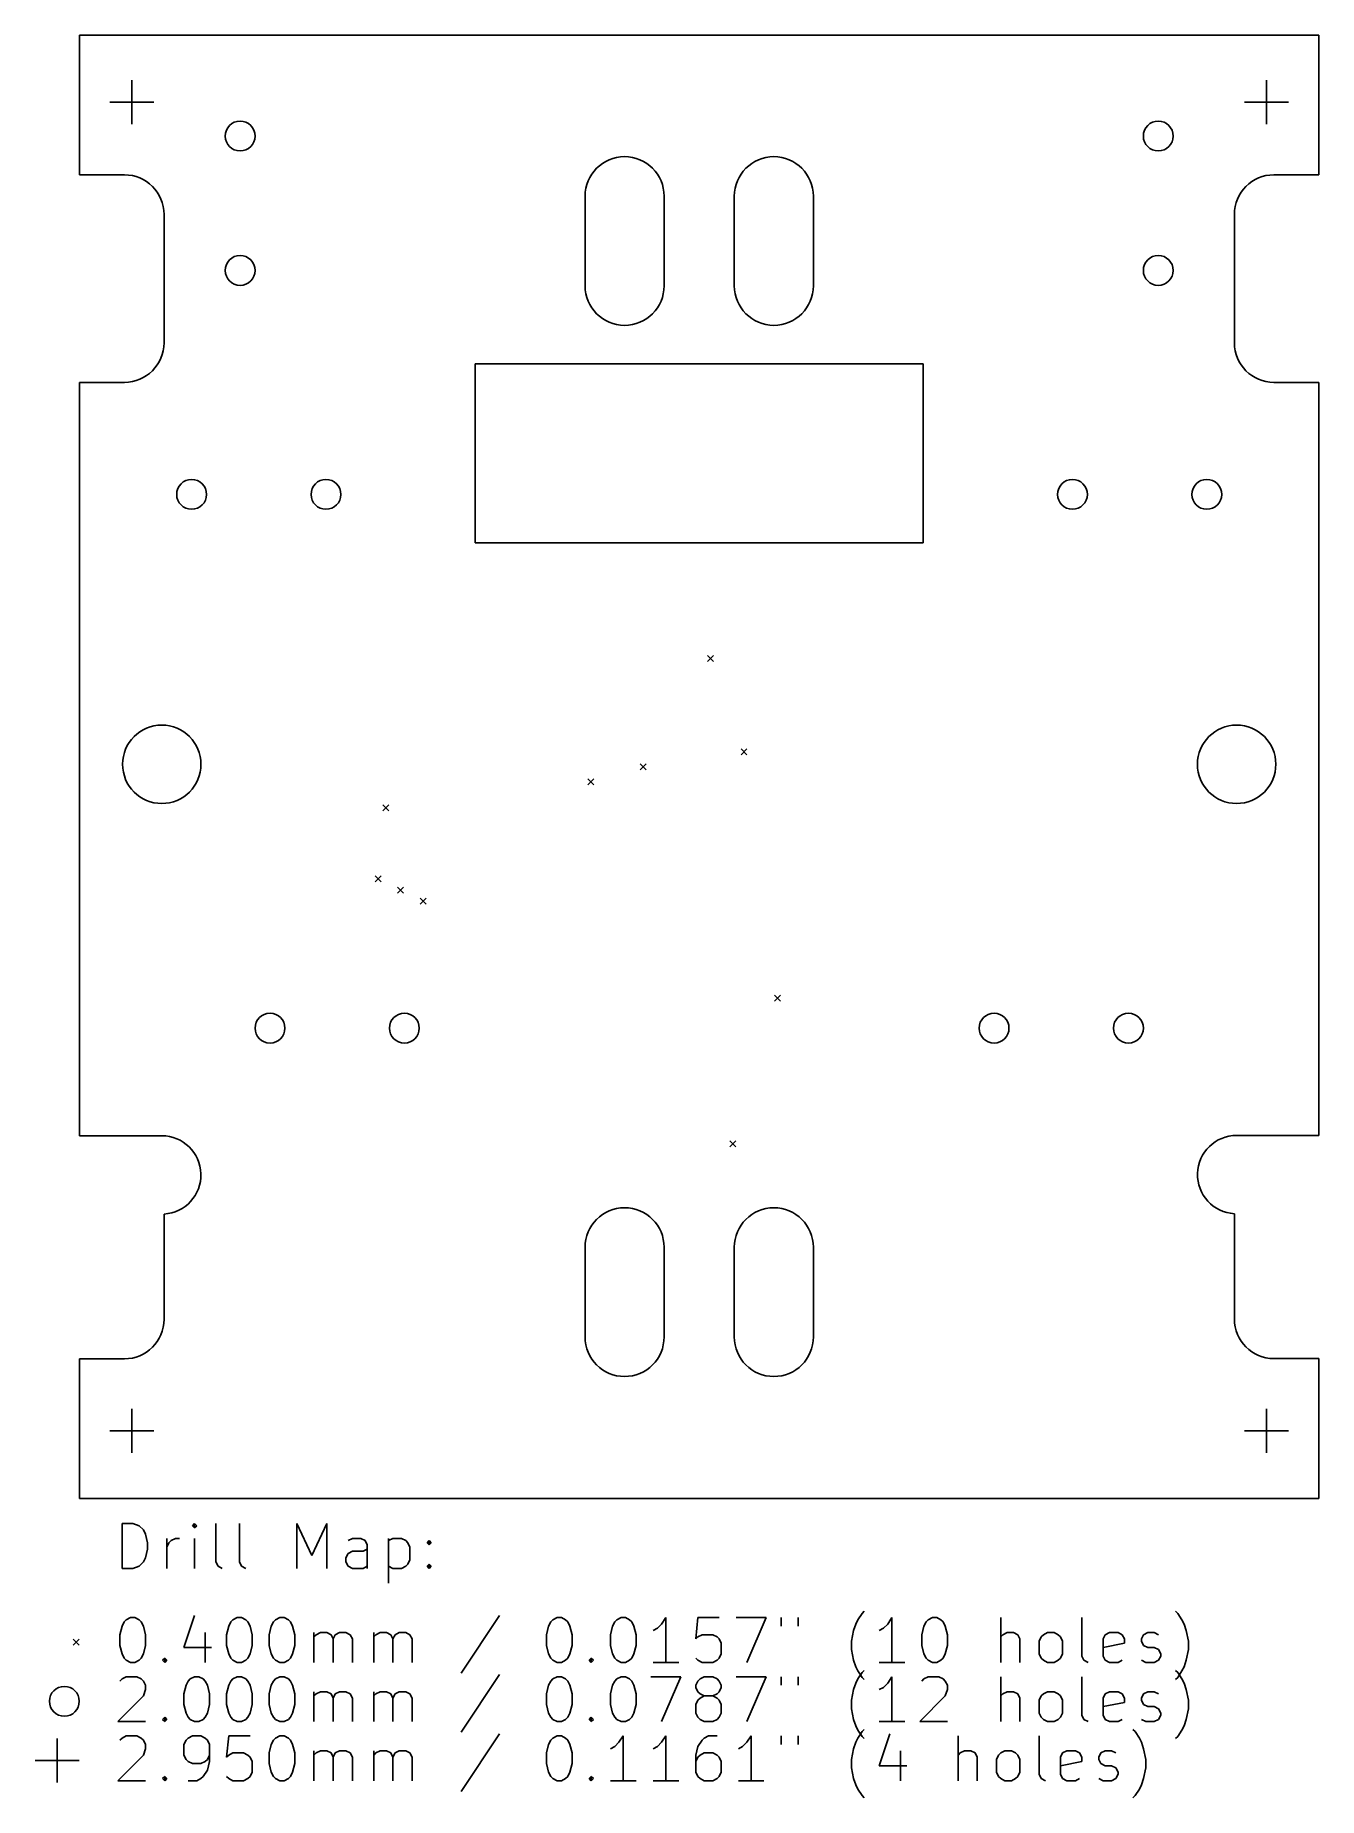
# Model space of a CAD drawing. Extents: x 97 to 183, y -168 to -50.
import ezdxf

# ---------------------------------------------------------------- set-up
doc = ezdxf.new("R2010")
doc.units = 0
doc.layers.add('BLACK', color=7, linetype='CONTINUOUS')

msp = doc.modelspace()

# ---------------------------------------------------------------- linework, layer by layer
at = {"layer": 'BLACK', "linetype": 'CONTINUOUS'}
for p, q in [((100, -49.75), (100, -59.1)), ((183, -49.75), (100, -49.75)), ((183, -59.1), (183, -49.75)), ((103.5, -52.755), (103.5, -55.705)), ((179.5, -52.755), (179.5, -55.705)), ((102.025, -54.23), (104.975, -54.23)), ((178.025, -54.23), (180.975, -54.23)), ((103, -59.1), (100, -59.1)), ((180, -59.1), (183, -59.1)), ((133.85, -66.53), (133.85, -60.53)), ((139.15, -60.53), (139.15, -66.53)), ((143.85, -60.53), (143.85, -66.53)), ((149.15, -60.53), (149.15, -66.53)), ((105.65, -70.35), (105.65, -61.75)), ((177.35, -70.35), (177.35, -61.75)), ((126.5, -83.75), (126.5, -71.75)), ((126.5, -71.75), (156.5, -71.75)), ((156.5, -71.75), (156.5, -83.75)), ((100, -73), (100, -123.455)), ((103, -73), (100, -73)), ((180, -73), (183, -73)), ((183, -123.435), (183, -73)), ((156.5, -83.75), (126.5, -83.75)), ((142.05, -91.3), (142.45, -91.7)), ((142.45, -91.3), (142.05, -91.7)), ((144.3, -97.55), (144.7, -97.95)), ((144.7, -97.55), (144.3, -97.95)), ((137.55, -98.55), (137.95, -98.95)), ((137.95, -98.55), (137.55, -98.95)), ((134.05, -99.55), (134.45, -99.95)), ((134.45, -99.55), (134.05, -99.95)), ((120.3, -101.3), (120.7, -101.7)), ((120.7, -101.3), (120.3, -101.7)), ((119.8, -106.05), (120.2, -106.45)), ((120.2, -106.05), (119.8, -106.45)), ((121.3, -106.8), (121.7, -107.2)), ((121.7, -106.8), (121.3, -107.2)), ((122.8, -107.55), (123.2, -107.95)), ((123.2, -107.55), (122.8, -107.95)), ((146.55, -114.05), (146.95, -114.45)), ((146.95, -114.05), (146.55, -114.45)), ((105.5, -123.455), (100, -123.455)), ((143.55, -123.8), (143.95, -124.2)), ((143.95, -123.8), (143.55, -124.2)), ((177.5, -123.435), (183, -123.435)), ((105.65, -128.7), (105.65, -135.75)), ((177.35, -128.68), (177.35, -135.73)), ((133.85, -130.93), (133.85, -136.93)), ((139.15, -136.93), (139.15, -130.93)), ((143.85, -130.93), (143.85, -136.93)), ((149.15, -136.93), (149.15, -130.93)), ((100, -138.4), (100, -147.75)), ((103, -138.4), (100, -138.4)), ((180, -138.38), (183, -138.38)), ((183, -147.75), (183, -138.38)), ((103.5, -141.755), (103.5, -144.705)), ((179.5, -141.755), (179.5, -144.705)), ((102.025, -143.23), (104.975, -143.23)), ((178.025, -143.23), (180.975, -143.23)), ((100, -147.75), (183, -147.75)), ((102.839, -152.432), (102.839, -149.432)), ((102.839, -149.432), (103.554, -149.432)), ((103.554, -149.432), (103.982, -149.575)), ((103.982, -149.575), (104.268, -149.861)), ((104.268, -149.861), (104.411, -150.146)), ((107.696, -149.432), (107.554, -149.575)), ((107.554, -149.575), (107.696, -149.718)), ((107.839, -149.575), (107.696, -149.432)), ((107.696, -149.432), (107.696, -149.718)), ((107.696, -149.718), (107.839, -149.575)), ((109.125, -152.004), (109.125, -149.432)), ((110.696, -152.004), (110.696, -149.432)), ((114.554, -152.432), (114.554, -149.432)), ((114.554, -149.432), (115.554, -151.575)), ((115.554, -151.575), (116.554, -149.432)), ((116.554, -149.432), (116.554, -152.432)), ((104.411, -150.146), (104.554, -150.718)), ((104.554, -150.718), (104.554, -151.146)), ((105.839, -152.432), (105.839, -150.432)), ((105.839, -151.004), (105.982, -150.718)), ((105.982, -150.718), (106.125, -150.575)), ((106.125, -150.575), (106.411, -150.432)), ((106.411, -150.432), (106.696, -150.432)), ((107.696, -152.432), (107.696, -150.432)), ((118.268, -150.432), (117.982, -150.575)), ((118.839, -150.432), (118.268, -150.432)), ((119.125, -150.575), (118.839, -150.432)), ((119.268, -150.861), (119.125, -150.575)), ((119.268, -152.432), (119.268, -150.861)), ((120.696, -150.432), (120.696, -153.432)), ((120.696, -150.575), (120.982, -150.432)), ((120.982, -150.432), (121.554, -150.432)), ((121.554, -150.432), (121.839, -150.575)), ((121.839, -150.575), (121.982, -150.718)), ((121.982, -150.718), (122.125, -151.004)), ((122.125, -151.004), (122.125, -151.861)), ((123.268, -150.718), (123.411, -150.575)), ((123.411, -150.861), (123.268, -150.718)), ((123.411, -150.575), (123.554, -150.718)), ((123.411, -150.575), (123.411, -150.861)), ((123.554, -150.718), (123.411, -150.861)), ((104.268, -152.004), (103.982, -152.289)), ((104.411, -151.718), (104.268, -152.004)), ((104.554, -151.146), (104.411, -151.718)), ((109.268, -152.289), (109.125, -152.004)), ((110.839, -152.289), (110.696, -152.004)), ((117.839, -151.718), (117.982, -151.432)), ((117.839, -152.004), (117.839, -151.718)), ((117.982, -152.289), (117.839, -152.004)), ((117.982, -151.432), (118.268, -151.289)), ((118.268, -151.289), (118.982, -151.289)), ((118.982, -151.289), (119.268, -151.146)), ((121.982, -152.146), (121.839, -152.289)), ((122.125, -151.861), (121.982, -152.146)), ((123.268, -152.289), (123.411, -152.146)), ((123.411, -152.146), (123.554, -152.289)), ((123.411, -152.146), (123.411, -152.432)), ((103.554, -152.432), (102.839, -152.432)), ((103.982, -152.289), (103.554, -152.432)), ((109.554, -152.432), (109.268, -152.289)), ((111.125, -152.432), (110.839, -152.289)), ((118.268, -152.432), (117.982, -152.289)), ((118.982, -152.432), (118.268, -152.432)), ((119.268, -152.289), (118.982, -152.432)), ((120.982, -152.432), (120.696, -152.289)), ((121.554, -152.432), (120.982, -152.432)), ((121.839, -152.289), (121.554, -152.432)), ((123.411, -152.432), (123.268, -152.289)), ((123.554, -152.289), (123.411, -152.432)), ((103.125, -155.875), (103.411, -155.732)), ((103.411, -155.732), (103.696, -155.732)), ((103.696, -155.732), (103.982, -155.875)), ((107.696, -155.589), (106.982, -157.732)), ((110.268, -155.875), (110.554, -155.732)), ((110.554, -155.732), (110.839, -155.732)), ((110.839, -155.732), (111.125, -155.875)), ((113.125, -155.875), (113.411, -155.732)), ((113.411, -155.732), (113.696, -155.732)), ((113.696, -155.732), (113.982, -155.875)), ((128.125, -155.589), (125.554, -159.446)), ((131.696, -155.875), (131.982, -155.732)), ((131.982, -155.732), (132.268, -155.732)), ((132.268, -155.732), (132.554, -155.875)), ((135.982, -155.875), (136.268, -155.732)), ((136.268, -155.732), (136.554, -155.732)), ((136.554, -155.732), (136.839, -155.875)), ((139.268, -155.732), (138.982, -156.161)), ((139.268, -158.732), (139.268, -155.732)), ((141.411, -155.732), (141.268, -157.161)), ((142.839, -155.732), (141.411, -155.732)), ((143.982, -155.732), (145.982, -155.732)), ((145.982, -155.732), (144.696, -158.732)), ((146.982, -155.732), (146.982, -156.304)), ((148.125, -155.732), (148.125, -156.304)), ((152.125, -155.875), (152.411, -155.446)), ((152.411, -155.446), (152.554, -155.304)), ((154.411, -155.732), (154.125, -156.161)), ((154.411, -158.732), (154.411, -155.732)), ((156.839, -155.875), (157.125, -155.732)), ((157.125, -155.732), (157.411, -155.732)), ((157.411, -155.732), (157.696, -155.875)), ((161.696, -158.732), (161.696, -155.732)), ((167.125, -158.304), (167.125, -155.732)), ((173.554, -155.446), (173.411, -155.304)), ((173.839, -155.875), (173.554, -155.446)), ((102.696, -156.875), (102.839, -156.304)), ((102.696, -157.589), (102.696, -156.875)), ((102.839, -156.304), (102.982, -156.018)), ((102.982, -156.018), (103.125, -155.875)), ((103.982, -155.875), (104.125, -156.018)), ((104.125, -156.018), (104.268, -156.304)), ((104.268, -156.304), (104.411, -156.875)), ((104.411, -156.875), (104.411, -157.589)), ((108.411, -156.732), (108.411, -158.732)), ((109.839, -156.875), (109.982, -156.304)), ((109.839, -157.589), (109.839, -156.875)), ((109.982, -156.304), (110.125, -156.018)), ((110.125, -156.018), (110.268, -155.875)), ((111.125, -155.875), (111.268, -156.018)), ((111.268, -156.018), (111.411, -156.304)), ((111.411, -156.304), (111.554, -156.875)), ((111.554, -156.875), (111.554, -157.589)), ((112.696, -156.875), (112.839, -156.304)), ((112.696, -157.589), (112.696, -156.875)), ((112.839, -156.304), (112.982, -156.018)), ((112.982, -156.018), (113.125, -155.875)), ((113.982, -155.875), (114.125, -156.018)), ((114.125, -156.018), (114.268, -156.304)), ((114.268, -156.304), (114.411, -156.875)), ((114.411, -156.875), (114.411, -157.589)), ((115.696, -158.732), (115.696, -156.732)), ((115.696, -157.018), (115.839, -156.875)), ((115.839, -156.875), (116.125, -156.732)), ((116.125, -156.732), (116.554, -156.732)), ((116.554, -156.732), (116.839, -156.875)), ((116.839, -156.875), (116.982, -157.161)), ((116.982, -157.161), (117.125, -156.875)), ((117.125, -156.875), (117.411, -156.732)), ((117.411, -156.732), (117.839, -156.732)), ((117.839, -156.732), (118.125, -156.875)), ((118.125, -156.875), (118.268, -157.161)), ((119.696, -158.732), (119.696, -156.732)), ((119.696, -157.018), (119.839, -156.875)), ((119.839, -156.875), (120.125, -156.732)), ((120.125, -156.732), (120.554, -156.732)), ((120.554, -156.732), (120.839, -156.875)), ((120.839, -156.875), (120.982, -157.161)), ((120.982, -157.161), (121.125, -156.875)), ((121.125, -156.875), (121.411, -156.732)), ((121.411, -156.732), (121.839, -156.732)), ((121.839, -156.732), (122.125, -156.875)), ((122.125, -156.875), (122.268, -157.161)), ((131.268, -156.875), (131.411, -156.304)), ((131.268, -157.589), (131.268, -156.875)), ((131.411, -156.304), (131.554, -156.018)), ((131.554, -156.018), (131.696, -155.875)), ((132.554, -155.875), (132.696, -156.018)), ((132.696, -156.018), (132.839, -156.304)), ((132.839, -156.304), (132.982, -156.875)), ((132.982, -156.875), (132.982, -157.589)), ((135.554, -156.875), (135.696, -156.304)), ((135.554, -157.589), (135.554, -156.875)), ((135.696, -156.304), (135.839, -156.018)), ((135.839, -156.018), (135.982, -155.875)), ((136.839, -155.875), (136.982, -156.018)), ((136.982, -156.018), (137.125, -156.304)), ((137.125, -156.304), (137.268, -156.875)), ((137.268, -156.875), (137.268, -157.589)), ((138.696, -156.446), (138.411, -156.589)), ((138.982, -156.161), (138.696, -156.446)), ((141.411, -157.018), (141.696, -156.875)), ((141.696, -156.875), (142.411, -156.875)), ((142.411, -156.875), (142.696, -157.018)), ((151.696, -157.304), (151.839, -156.589)), ((151.839, -156.589), (151.982, -156.161)), ((151.982, -156.161), (152.125, -155.875)), ((153.839, -156.446), (153.554, -156.589)), ((154.125, -156.161), (153.839, -156.446)), ((156.411, -156.875), (156.554, -156.304)), ((156.411, -157.589), (156.411, -156.875)), ((156.554, -156.304), (156.696, -156.018)), ((156.696, -156.018), (156.839, -155.875)), ((157.696, -155.875), (157.839, -156.018)), ((157.839, -156.018), (157.982, -156.304)), ((157.982, -156.304), (158.125, -156.875)), ((158.125, -156.875), (158.125, -157.589)), ((161.839, -156.875), (161.696, -157.018)), ((162.125, -156.732), (161.839, -156.875)), ((162.554, -156.732), (162.125, -156.732)), ((162.839, -156.875), (162.554, -156.732)), ((162.982, -157.161), (162.839, -156.875)), ((164.411, -157.018), (164.554, -156.875)), ((164.554, -156.875), (164.839, -156.732)), ((164.839, -156.732), (165.268, -156.732)), ((165.268, -156.732), (165.554, -156.875)), ((165.554, -156.875), (165.696, -157.018)), ((168.554, -157.161), (168.696, -156.875)), ((168.696, -156.875), (168.982, -156.732)), ((168.982, -156.732), (169.554, -156.732)), ((169.554, -156.732), (169.839, -156.875)), ((169.839, -156.875), (169.982, -157.161)), ((171.125, -157.161), (171.268, -156.875)), ((171.268, -156.875), (171.554, -156.732)), ((171.554, -156.732), (171.982, -156.732)), ((171.982, -156.732), (172.268, -156.875)), ((173.982, -156.161), (173.839, -155.875)), ((174.125, -156.589), (173.982, -156.161)), ((174.268, -157.304), (174.125, -156.589)), ((99.575, -157.175), (99.975, -157.575)), ((99.975, -157.175), (99.575, -157.575)), ((102.839, -158.161), (102.696, -157.589)), ((102.982, -158.446), (102.839, -158.161)), ((104.268, -158.161), (104.125, -158.446)), ((104.411, -157.589), (104.268, -158.161)), ((106.982, -157.732), (108.839, -157.732)), ((109.982, -158.161), (109.839, -157.589)), ((110.125, -158.446), (109.982, -158.161)), ((111.411, -158.161), (111.268, -158.446)), ((111.554, -157.589), (111.411, -158.161)), ((112.839, -158.161), (112.696, -157.589)), ((112.982, -158.446), (112.839, -158.161)), ((114.268, -158.161), (114.125, -158.446)), ((114.411, -157.589), (114.268, -158.161)), ((116.982, -157.161), (116.982, -158.732)), ((118.268, -157.161), (118.268, -158.732)), ((120.982, -157.161), (120.982, -158.732)), ((122.268, -157.161), (122.268, -158.732)), ((131.411, -158.161), (131.268, -157.589)), ((131.554, -158.446), (131.411, -158.161)), ((132.839, -158.161), (132.696, -158.446)), ((132.982, -157.589), (132.839, -158.161)), ((135.696, -158.161), (135.554, -157.589)), ((135.839, -158.446), (135.696, -158.161)), ((137.125, -158.161), (136.982, -158.446)), ((137.268, -157.589), (137.125, -158.161)), ((141.268, -157.161), (141.411, -157.018)), ((142.696, -157.018), (142.839, -157.161)), ((142.839, -157.161), (142.982, -157.446)), ((142.982, -158.161), (142.839, -158.446)), ((142.982, -157.446), (142.982, -158.161)), ((151.696, -157.875), (151.696, -157.304)), ((151.839, -158.589), (151.696, -157.875)), ((156.554, -158.161), (156.411, -157.589)), ((156.696, -158.446), (156.554, -158.161)), ((157.982, -158.161), (157.839, -158.446)), ((158.125, -157.589), (157.982, -158.161)), ((162.982, -158.732), (162.982, -157.161)), ((164.268, -157.304), (164.411, -157.018)), ((164.268, -158.161), (164.268, -157.304)), ((164.411, -158.446), (164.268, -158.161)), ((165.696, -157.018), (165.839, -157.304)), ((165.839, -158.161), (165.696, -158.446)), ((165.839, -157.304), (165.839, -158.161)), ((168.554, -158.304), (168.554, -157.161)), ((169.982, -157.446), (168.554, -157.732)), ((169.982, -157.161), (169.982, -157.446)), ((171.125, -157.304), (171.125, -157.161)), ((171.268, -157.589), (171.125, -157.304)), ((171.554, -157.732), (171.268, -157.589)), ((171.982, -157.732), (171.554, -157.732)), ((172.268, -157.875), (171.982, -157.732)), ((172.411, -158.161), (172.268, -157.875)), ((172.411, -158.304), (172.411, -158.161)), ((174.125, -158.589), (174.268, -157.875)), ((174.268, -157.875), (174.268, -157.304)), ((103.125, -158.589), (102.982, -158.446)), ((103.411, -158.732), (103.125, -158.589)), ((103.696, -158.732), (103.411, -158.732)), ((103.982, -158.589), (103.696, -158.732)), ((104.125, -158.446), (103.982, -158.589)), ((105.554, -158.589), (105.696, -158.446)), ((105.696, -158.732), (105.554, -158.589)), ((105.696, -158.446), (105.839, -158.589)), ((105.696, -158.446), (105.696, -158.732)), ((105.839, -158.589), (105.696, -158.732)), ((110.268, -158.589), (110.125, -158.446)), ((110.554, -158.732), (110.268, -158.589)), ((110.839, -158.732), (110.554, -158.732)), ((111.125, -158.589), (110.839, -158.732)), ((111.268, -158.446), (111.125, -158.589)), ((113.125, -158.589), (112.982, -158.446)), ((113.411, -158.732), (113.125, -158.589)), ((113.696, -158.732), (113.411, -158.732)), ((113.982, -158.589), (113.696, -158.732)), ((114.125, -158.446), (113.982, -158.589)), ((131.696, -158.589), (131.554, -158.446)), ((131.982, -158.732), (131.696, -158.589)), ((132.268, -158.732), (131.982, -158.732)), ((132.554, -158.589), (132.268, -158.732)), ((132.696, -158.446), (132.554, -158.589)), ((134.125, -158.589), (134.268, -158.446)), ((134.268, -158.732), (134.125, -158.589)), ((134.268, -158.446), (134.411, -158.589)), ((134.268, -158.446), (134.268, -158.732)), ((134.411, -158.589), (134.268, -158.732)), ((135.982, -158.589), (135.839, -158.446)), ((136.268, -158.732), (135.982, -158.589)), ((136.554, -158.732), (136.268, -158.732)), ((136.839, -158.589), (136.554, -158.732)), ((136.982, -158.446), (136.839, -158.589)), ((140.125, -158.732), (138.411, -158.732)), ((141.411, -158.589), (141.268, -158.446)), ((141.696, -158.732), (141.411, -158.589)), ((142.411, -158.732), (141.696, -158.732)), ((142.696, -158.589), (142.411, -158.732)), ((142.839, -158.446), (142.696, -158.589)), ((151.982, -159.018), (151.839, -158.589)), ((152.125, -159.304), (151.982, -159.018)), ((152.411, -159.732), (152.125, -159.304)), ((152.411, -159.406), (152.554, -159.264)), ((155.268, -158.732), (153.554, -158.732)), ((156.839, -158.589), (156.696, -158.446)), ((157.125, -158.732), (156.839, -158.589)), ((157.411, -158.732), (157.125, -158.732)), ((157.696, -158.589), (157.411, -158.732)), ((157.839, -158.446), (157.696, -158.589)), ((164.554, -158.589), (164.411, -158.446)), ((164.839, -158.732), (164.554, -158.589)), ((165.268, -158.732), (164.839, -158.732)), ((165.554, -158.589), (165.268, -158.732)), ((165.696, -158.446), (165.554, -158.589)), ((167.268, -158.589), (167.125, -158.304)), ((167.554, -158.732), (167.268, -158.589)), ((168.696, -158.589), (168.554, -158.304)), ((168.982, -158.732), (168.696, -158.589)), ((169.554, -158.732), (168.982, -158.732)), ((169.839, -158.589), (169.554, -158.732)), ((171.125, -158.589), (171.411, -158.732)), ((171.411, -158.732), (171.982, -158.732)), ((171.982, -158.732), (172.268, -158.589)), ((172.268, -158.589), (172.411, -158.304)), ((173.554, -159.406), (173.411, -159.264)), ((173.554, -159.732), (173.839, -159.304)), ((173.839, -159.304), (173.982, -159.018)), ((173.982, -159.018), (174.125, -158.589)), ((102.696, -159.978), (102.839, -159.835)), ((102.839, -159.835), (103.125, -159.692)), ((103.125, -159.692), (103.839, -159.692)), ((103.839, -159.692), (104.125, -159.835)), ((104.125, -159.835), (104.268, -159.978)), ((104.268, -159.978), (104.411, -160.264)), ((104.411, -160.264), (104.411, -160.549)), ((106.982, -160.835), (107.125, -160.264)), ((107.125, -160.264), (107.268, -159.978)), ((107.268, -159.978), (107.411, -159.835)), ((107.411, -159.835), (107.696, -159.692)), ((107.696, -159.692), (107.982, -159.692)), ((107.982, -159.692), (108.268, -159.835)), ((108.268, -159.835), (108.411, -159.978)), ((108.411, -159.978), (108.554, -160.264)), ((108.554, -160.264), (108.696, -160.835)), ((109.839, -160.835), (109.982, -160.264)), ((109.982, -160.264), (110.125, -159.978)), ((110.125, -159.978), (110.268, -159.835)), ((110.268, -159.835), (110.554, -159.692)), ((110.554, -159.692), (110.839, -159.692)), ((110.839, -159.692), (111.125, -159.835)), ((111.125, -159.835), (111.268, -159.978)), ((111.268, -159.978), (111.411, -160.264)), ((111.411, -160.264), (111.554, -160.835)), ((112.696, -160.835), (112.839, -160.264)), ((112.839, -160.264), (112.982, -159.978)), ((112.982, -159.978), (113.125, -159.835)), ((113.125, -159.835), (113.411, -159.692)), ((113.411, -159.692), (113.696, -159.692)), ((113.696, -159.692), (113.982, -159.835)), ((113.982, -159.835), (114.125, -159.978)), ((114.125, -159.978), (114.268, -160.264)), ((114.268, -160.264), (114.411, -160.835)), ((128.125, -159.549), (125.554, -163.406)), ((131.268, -160.835), (131.411, -160.264)), ((131.411, -160.264), (131.554, -159.978)), ((131.554, -159.978), (131.696, -159.835)), ((131.696, -159.835), (131.982, -159.692)), ((131.982, -159.692), (132.268, -159.692)), ((132.268, -159.692), (132.554, -159.835)), ((132.554, -159.835), (132.696, -159.978)), ((132.696, -159.978), (132.839, -160.264)), ((132.839, -160.264), (132.982, -160.835)), ((135.554, -160.835), (135.696, -160.264)), ((135.696, -160.264), (135.839, -159.978)), ((135.839, -159.978), (135.982, -159.835)), ((135.982, -159.835), (136.268, -159.692)), ((136.268, -159.692), (136.554, -159.692)), ((136.554, -159.692), (136.839, -159.835)), ((136.839, -159.835), (136.982, -159.978)), ((136.982, -159.978), (137.125, -160.264)), ((137.125, -160.264), (137.268, -160.835)), ((138.268, -159.692), (140.268, -159.692)), ((140.268, -159.692), (138.982, -162.692)), ((141.268, -160.264), (141.411, -159.978)), ((141.268, -160.406), (141.268, -160.264)), ((141.411, -160.692), (141.268, -160.406)), ((141.411, -159.978), (141.554, -159.835)), ((141.554, -159.835), (141.839, -159.692)), ((141.839, -159.692), (142.411, -159.692)), ((142.411, -159.692), (142.696, -159.835)), ((142.696, -159.835), (142.839, -159.978)), ((142.839, -159.978), (142.982, -160.264)), ((142.982, -160.406), (142.839, -160.692)), ((142.982, -160.264), (142.982, -160.406)), ((143.982, -159.692), (145.982, -159.692)), ((145.982, -159.692), (144.696, -162.692)), ((146.982, -159.692), (146.982, -160.264)), ((148.125, -159.692), (148.125, -160.264)), ((151.839, -160.549), (151.982, -160.121)), ((151.982, -160.121), (152.125, -159.835)), ((152.125, -159.835), (152.411, -159.406)), ((152.554, -159.875), (152.411, -159.732)), ((153.839, -160.406), (153.554, -160.549)), ((154.125, -160.121), (153.839, -160.406)), ((154.411, -159.692), (154.125, -160.121)), ((154.411, -162.692), (154.411, -159.692)), ((156.411, -159.978), (156.554, -159.835)), ((156.554, -159.835), (156.839, -159.692)), ((156.839, -159.692), (157.554, -159.692)), ((157.554, -159.692), (157.839, -159.835)), ((157.839, -159.835), (157.982, -159.978)), ((157.982, -159.978), (158.125, -160.264)), ((158.125, -160.264), (158.125, -160.549)), ((161.696, -162.692), (161.696, -159.692)), ((167.125, -162.264), (167.125, -159.692)), ((173.411, -159.875), (173.554, -159.732)), ((173.839, -159.835), (173.554, -159.406)), ((173.982, -160.121), (173.839, -159.835)), ((174.125, -160.549), (173.982, -160.121)), ((104.268, -160.978), (102.554, -162.692)), ((104.411, -160.549), (104.268, -160.978)), ((106.982, -161.549), (106.982, -160.835)), ((107.125, -162.121), (106.982, -161.549)), ((108.696, -161.549), (108.554, -162.121)), ((108.696, -160.835), (108.696, -161.549)), ((109.839, -161.549), (109.839, -160.835)), ((109.982, -162.121), (109.839, -161.549)), ((111.554, -161.549), (111.411, -162.121)), ((111.554, -160.835), (111.554, -161.549)), ((112.696, -161.549), (112.696, -160.835)), ((112.839, -162.121), (112.696, -161.549)), ((114.411, -161.549), (114.268, -162.121)), ((114.411, -160.835), (114.411, -161.549)), ((115.696, -162.692), (115.696, -160.692)), ((115.696, -160.978), (115.839, -160.835)), ((115.839, -160.835), (116.125, -160.692)), ((116.125, -160.692), (116.554, -160.692)), ((116.554, -160.692), (116.839, -160.835)), ((116.839, -160.835), (116.982, -161.121)), ((116.982, -161.121), (117.125, -160.835)), ((116.982, -161.121), (116.982, -162.692)), ((117.125, -160.835), (117.411, -160.692)), ((117.411, -160.692), (117.839, -160.692)), ((117.839, -160.692), (118.125, -160.835)), ((118.125, -160.835), (118.268, -161.121)), ((118.268, -161.121), (118.268, -162.692)), ((119.696, -162.692), (119.696, -160.692)), ((119.696, -160.978), (119.839, -160.835)), ((119.839, -160.835), (120.125, -160.692)), ((120.125, -160.692), (120.554, -160.692)), ((120.554, -160.692), (120.839, -160.835)), ((120.839, -160.835), (120.982, -161.121)), ((120.982, -161.121), (121.125, -160.835)), ((120.982, -161.121), (120.982, -162.692)), ((121.125, -160.835), (121.411, -160.692)), ((121.411, -160.692), (121.839, -160.692)), ((121.839, -160.692), (122.125, -160.835)), ((122.125, -160.835), (122.268, -161.121)), ((122.268, -161.121), (122.268, -162.692)), ((131.268, -161.549), (131.268, -160.835)), ((131.411, -162.121), (131.268, -161.549)), ((132.982, -161.549), (132.839, -162.121)), ((132.982, -160.835), (132.982, -161.549)), ((135.554, -161.549), (135.554, -160.835)), ((135.696, -162.121), (135.554, -161.549)), ((137.268, -161.549), (137.125, -162.121)), ((137.268, -160.835), (137.268, -161.549)), ((141.411, -161.264), (141.268, -161.549)), ((141.268, -161.549), (141.268, -162.121)), ((141.554, -160.835), (141.411, -160.692)), ((141.554, -161.121), (141.411, -161.264)), ((141.839, -160.978), (141.554, -160.835)), ((141.839, -160.978), (141.554, -161.121)), ((142.411, -160.978), (141.839, -160.978)), ((142.696, -160.835), (142.411, -160.978)), ((142.696, -161.121), (142.411, -160.978)), ((142.839, -160.692), (142.696, -160.835)), ((142.839, -161.264), (142.696, -161.121)), ((142.982, -161.549), (142.839, -161.264)), ((142.982, -162.121), (142.982, -161.549)), ((151.696, -161.264), (151.839, -160.549)), ((151.696, -161.835), (151.696, -161.264)), ((157.982, -160.978), (156.268, -162.692)), ((158.125, -160.549), (157.982, -160.978)), ((161.839, -160.835), (161.696, -160.978)), ((162.125, -160.692), (161.839, -160.835)), ((162.554, -160.692), (162.125, -160.692)), ((162.839, -160.835), (162.554, -160.692)), ((162.982, -161.121), (162.839, -160.835)), ((162.982, -162.692), (162.982, -161.121)), ((164.268, -161.264), (164.411, -160.978)), ((164.268, -162.121), (164.268, -161.264)), ((164.411, -160.978), (164.554, -160.835)), ((164.554, -160.835), (164.839, -160.692)), ((164.839, -160.692), (165.268, -160.692)), ((165.268, -160.692), (165.554, -160.835)), ((165.554, -160.835), (165.696, -160.978)), ((165.696, -160.978), (165.839, -161.264)), ((165.839, -161.264), (165.839, -162.121)), ((168.554, -161.121), (168.696, -160.835)), ((168.554, -162.264), (168.554, -161.121)), ((169.982, -161.406), (168.554, -161.692)), ((168.696, -160.835), (168.982, -160.692)), ((168.982, -160.692), (169.554, -160.692)), ((169.554, -160.692), (169.839, -160.835)), ((169.839, -160.835), (169.982, -161.121)), ((169.982, -161.121), (169.982, -161.406)), ((171.125, -161.121), (171.268, -160.835)), ((171.125, -161.264), (171.125, -161.121)), ((171.268, -161.549), (171.125, -161.264)), ((171.268, -160.835), (171.554, -160.692)), ((171.554, -161.692), (171.268, -161.549)), ((171.554, -160.692), (171.982, -160.692)), ((171.982, -161.692), (171.554, -161.692)), ((171.982, -160.692), (172.268, -160.835)), ((172.268, -161.835), (171.982, -161.692)), ((174.268, -161.264), (174.125, -160.549)), ((174.268, -161.835), (174.268, -161.264)), ((102.554, -162.692), (104.411, -162.692)), ((105.554, -162.549), (105.696, -162.406)), ((105.696, -162.692), (105.554, -162.549)), ((105.696, -162.406), (105.839, -162.549)), ((105.696, -162.406), (105.696, -162.692)), ((105.839, -162.549), (105.696, -162.692)), ((107.268, -162.406), (107.125, -162.121)), ((107.411, -162.549), (107.268, -162.406)), ((107.696, -162.692), (107.411, -162.549)), ((107.982, -162.692), (107.696, -162.692)), ((108.268, -162.549), (107.982, -162.692)), ((108.411, -162.406), (108.268, -162.549)), ((108.554, -162.121), (108.411, -162.406)), ((110.125, -162.406), (109.982, -162.121)), ((110.268, -162.549), (110.125, -162.406)), ((110.554, -162.692), (110.268, -162.549)), ((110.839, -162.692), (110.554, -162.692)), ((111.125, -162.549), (110.839, -162.692)), ((111.268, -162.406), (111.125, -162.549)), ((111.411, -162.121), (111.268, -162.406)), ((112.982, -162.406), (112.839, -162.121)), ((113.125, -162.549), (112.982, -162.406)), ((113.411, -162.692), (113.125, -162.549)), ((113.696, -162.692), (113.411, -162.692)), ((113.982, -162.549), (113.696, -162.692)), ((114.125, -162.406), (113.982, -162.549)), ((114.268, -162.121), (114.125, -162.406)), ((131.554, -162.406), (131.411, -162.121)), ((131.696, -162.549), (131.554, -162.406)), ((131.982, -162.692), (131.696, -162.549)), ((132.268, -162.692), (131.982, -162.692)), ((132.554, -162.549), (132.268, -162.692)), ((132.696, -162.406), (132.554, -162.549)), ((132.839, -162.121), (132.696, -162.406)), ((134.125, -162.549), (134.268, -162.406)), ((134.268, -162.692), (134.125, -162.549)), ((134.268, -162.406), (134.411, -162.549)), ((134.268, -162.406), (134.268, -162.692)), ((134.411, -162.549), (134.268, -162.692)), ((135.839, -162.406), (135.696, -162.121)), ((135.982, -162.549), (135.839, -162.406)), ((136.268, -162.692), (135.982, -162.549)), ((136.554, -162.692), (136.268, -162.692)), ((136.839, -162.549), (136.554, -162.692)), ((136.982, -162.406), (136.839, -162.549)), ((137.125, -162.121), (136.982, -162.406)), ((141.268, -162.121), (141.411, -162.406)), ((141.411, -162.406), (141.554, -162.549)), ((141.554, -162.549), (141.839, -162.692)), ((141.839, -162.692), (142.411, -162.692)), ((142.411, -162.692), (142.696, -162.549)), ((142.696, -162.549), (142.839, -162.406)), ((142.839, -162.406), (142.982, -162.121)), ((151.839, -162.549), (151.696, -161.835)), ((151.982, -162.978), (151.839, -162.549)), ((155.268, -162.692), (153.554, -162.692)), ((156.268, -162.692), (158.125, -162.692)), ((164.411, -162.406), (164.268, -162.121)), ((164.554, -162.549), (164.411, -162.406)), ((164.839, -162.692), (164.554, -162.549)), ((165.268, -162.692), (164.839, -162.692)), ((165.554, -162.549), (165.268, -162.692)), ((165.696, -162.406), (165.554, -162.549)), ((165.839, -162.121), (165.696, -162.406)), ((167.268, -162.549), (167.125, -162.264)), ((167.554, -162.692), (167.268, -162.549)), ((168.696, -162.549), (168.554, -162.264)), ((168.982, -162.692), (168.696, -162.549)), ((169.554, -162.692), (168.982, -162.692)), ((169.839, -162.549), (169.554, -162.692)), ((171.125, -162.549), (171.411, -162.692)), ((171.411, -162.692), (171.982, -162.692)), ((171.982, -162.692), (172.268, -162.549)), ((172.411, -162.121), (172.268, -161.835)), ((172.268, -162.549), (172.411, -162.264)), ((172.411, -162.264), (172.411, -162.121)), ((173.982, -162.978), (174.125, -162.549)), ((174.125, -162.549), (174.268, -161.835)), ((98.5, -163.82), (98.5, -166.77)), ((102.696, -163.938), (102.839, -163.795)), ((102.839, -163.795), (103.125, -163.652)), ((103.125, -163.652), (103.839, -163.652)), ((103.839, -163.652), (104.125, -163.795)), ((104.125, -163.795), (104.268, -163.938)), ((104.268, -163.938), (104.411, -164.224)), ((107.125, -163.938), (106.982, -164.224)), ((107.268, -163.795), (107.125, -163.938)), ((107.554, -163.652), (107.268, -163.795)), ((108.125, -163.652), (107.554, -163.652)), ((108.411, -163.795), (108.125, -163.652)), ((108.554, -163.938), (108.411, -163.795)), ((108.696, -164.224), (108.554, -163.938)), ((109.982, -163.652), (109.839, -165.081)), ((111.411, -163.652), (109.982, -163.652)), ((112.839, -164.224), (112.982, -163.938)), ((112.982, -163.938), (113.125, -163.795)), ((113.125, -163.795), (113.411, -163.652)), ((113.411, -163.652), (113.696, -163.652)), ((113.696, -163.652), (113.982, -163.795)), ((113.982, -163.795), (114.125, -163.938)), ((114.125, -163.938), (114.268, -164.224)), ((128.125, -163.509), (125.554, -167.366)), ((131.411, -164.224), (131.554, -163.938)), ((131.554, -163.938), (131.696, -163.795)), ((131.696, -163.795), (131.982, -163.652)), ((131.982, -163.652), (132.268, -163.652)), ((132.268, -163.652), (132.554, -163.795)), ((132.554, -163.795), (132.696, -163.938)), ((132.696, -163.938), (132.839, -164.224)), ((136.125, -164.081), (135.839, -164.366)), ((136.411, -163.652), (136.125, -164.081)), ((136.411, -166.652), (136.411, -163.652)), ((138.982, -164.081), (138.696, -164.366)), ((139.268, -163.652), (138.982, -164.081)), ((139.268, -166.652), (139.268, -163.652)), ((141.696, -163.938), (141.411, -164.366)), ((141.839, -163.795), (141.696, -163.938)), ((142.125, -163.652), (141.839, -163.795)), ((142.696, -163.652), (142.125, -163.652)), ((144.696, -164.081), (144.411, -164.366)), ((144.982, -163.652), (144.696, -164.081)), ((144.982, -166.652), (144.982, -163.652)), ((146.982, -163.652), (146.982, -164.224)), ((148.125, -163.652), (148.125, -164.224)), ((151.839, -164.509), (151.982, -164.081)), ((152.125, -163.264), (151.982, -162.978)), ((151.982, -164.081), (152.125, -163.795)), ((152.411, -163.692), (152.125, -163.264)), ((152.125, -163.795), (152.411, -163.366)), ((152.411, -163.366), (152.554, -163.224)), ((152.554, -163.835), (152.411, -163.692)), ((154.268, -163.509), (153.554, -165.652)), ((158.839, -166.652), (158.839, -163.652)), ((164.268, -166.224), (164.268, -163.652)), ((170.696, -163.366), (170.554, -163.224)), ((170.982, -163.795), (170.696, -163.366)), ((171.125, -164.081), (170.982, -163.795)), ((171.268, -164.509), (171.125, -164.081)), ((173.411, -163.835), (173.554, -163.692)), ((173.554, -163.692), (173.839, -163.264)), ((173.839, -163.264), (173.982, -162.978)), ((104.268, -164.938), (102.554, -166.652)), ((104.411, -164.509), (104.268, -164.938)), ((104.411, -164.224), (104.411, -164.509)), ((106.982, -164.224), (106.982, -164.938)), ((106.982, -164.938), (107.125, -165.224)), ((107.125, -165.224), (107.268, -165.366)), ((108.411, -165.366), (108.554, -165.224)), ((108.554, -165.224), (108.696, -164.938)), ((108.696, -165.366), (108.696, -164.224)), ((109.839, -165.081), (109.982, -164.938)), ((109.982, -164.938), (110.268, -164.795)), ((110.268, -164.795), (110.982, -164.795)), ((110.982, -164.795), (111.268, -164.938)), ((111.268, -164.938), (111.411, -165.081)), ((111.411, -165.081), (111.554, -165.366)), ((112.696, -164.795), (112.839, -164.224)), ((112.696, -165.509), (112.696, -164.795)), ((114.268, -164.224), (114.411, -164.795)), ((114.411, -164.795), (114.411, -165.509)), ((115.696, -166.652), (115.696, -164.652)), ((115.696, -164.938), (115.839, -164.795)), ((115.839, -164.795), (116.125, -164.652)), ((116.125, -164.652), (116.554, -164.652)), ((116.554, -164.652), (116.839, -164.795)), ((116.839, -164.795), (116.982, -165.081)), ((116.982, -165.081), (117.125, -164.795)), ((116.982, -165.081), (116.982, -166.652)), ((117.125, -164.795), (117.411, -164.652)), ((117.411, -164.652), (117.839, -164.652)), ((117.839, -164.652), (118.125, -164.795)), ((118.125, -164.795), (118.268, -165.081)), ((118.268, -165.081), (118.268, -166.652)), ((119.696, -166.652), (119.696, -164.652)), ((119.696, -164.938), (119.839, -164.795)), ((119.839, -164.795), (120.125, -164.652)), ((120.125, -164.652), (120.554, -164.652)), ((120.554, -164.652), (120.839, -164.795)), ((120.839, -164.795), (120.982, -165.081)), ((120.982, -165.081), (121.125, -164.795)), ((120.982, -165.081), (120.982, -166.652)), ((121.125, -164.795), (121.411, -164.652)), ((121.411, -164.652), (121.839, -164.652)), ((121.839, -164.652), (122.125, -164.795)), ((122.125, -164.795), (122.268, -165.081)), ((122.268, -165.081), (122.268, -166.652)), ((131.268, -164.795), (131.411, -164.224)), ((131.268, -165.509), (131.268, -164.795)), ((132.839, -164.224), (132.982, -164.795)), ((132.982, -164.795), (132.982, -165.509)), ((135.839, -164.366), (135.554, -164.509)), ((138.696, -164.366), (138.411, -164.509)), ((141.411, -164.366), (141.268, -164.938)), ((141.268, -164.938), (141.268, -166.081)), ((141.411, -165.081), (141.268, -165.366)), ((141.554, -164.938), (141.411, -165.081)), ((141.839, -164.795), (141.554, -164.938)), ((142.411, -164.795), (141.839, -164.795)), ((142.696, -164.938), (142.411, -164.795)), ((142.839, -165.081), (142.696, -164.938)), ((142.982, -165.366), (142.839, -165.081)), ((144.411, -164.366), (144.125, -164.509)), ((151.696, -165.224), (151.839, -164.509)), ((151.696, -165.795), (151.696, -165.224)), ((154.982, -164.652), (154.982, -166.652)), ((158.982, -164.795), (158.839, -164.938)), ((159.268, -164.652), (158.982, -164.795)), ((159.696, -164.652), (159.268, -164.652)), ((159.982, -164.795), (159.696, -164.652)), ((160.125, -165.081), (159.982, -164.795)), ((160.125, -166.652), (160.125, -165.081)), ((161.411, -165.224), (161.554, -164.938)), ((161.411, -166.081), (161.411, -165.224)), ((161.554, -164.938), (161.696, -164.795)), ((161.696, -164.795), (161.982, -164.652)), ((161.982, -164.652), (162.411, -164.652)), ((162.411, -164.652), (162.696, -164.795)), ((162.696, -164.795), (162.839, -164.938)), ((162.839, -164.938), (162.982, -165.224)), ((162.982, -165.224), (162.982, -166.081)), ((165.696, -165.081), (165.839, -164.795)), ((165.696, -166.224), (165.696, -165.081)), ((165.839, -164.795), (166.125, -164.652)), ((166.125, -164.652), (166.696, -164.652)), ((166.696, -164.652), (166.982, -164.795)), ((166.982, -164.795), (167.125, -165.081)), ((167.125, -165.081), (167.125, -165.366)), ((168.268, -165.081), (168.411, -164.795)), ((168.268, -165.224), (168.268, -165.081)), ((168.411, -165.509), (168.268, -165.224)), ((168.411, -164.795), (168.696, -164.652)), ((168.696, -164.652), (169.125, -164.652)), ((169.125, -164.652), (169.411, -164.795)), ((171.411, -165.224), (171.268, -164.509)), ((171.411, -165.795), (171.411, -165.224)), ((97.025, -165.295), (99.975, -165.295)), ((105.554, -166.509), (105.696, -166.366)), ((105.696, -166.366), (105.839, -166.509)), ((105.696, -166.366), (105.696, -166.652)), ((107.268, -165.366), (107.554, -165.509)), ((107.554, -165.509), (108.125, -165.509)), ((108.125, -165.509), (108.411, -165.366)), ((108.125, -166.509), (108.268, -166.366)), ((108.268, -166.366), (108.554, -165.938)), ((108.554, -165.938), (108.696, -165.366)), ((109.982, -166.509), (109.839, -166.366)), ((111.411, -166.366), (111.268, -166.509)), ((111.554, -166.081), (111.411, -166.366)), ((111.554, -165.366), (111.554, -166.081)), ((112.839, -166.081), (112.696, -165.509)), ((112.982, -166.366), (112.839, -166.081)), ((113.125, -166.509), (112.982, -166.366)), ((114.125, -166.366), (113.982, -166.509)), ((114.268, -166.081), (114.125, -166.366)), ((114.411, -165.509), (114.268, -166.081)), ((131.411, -166.081), (131.268, -165.509)), ((131.554, -166.366), (131.411, -166.081)), ((131.696, -166.509), (131.554, -166.366)), ((132.696, -166.366), (132.554, -166.509)), ((132.839, -166.081), (132.696, -166.366)), ((132.982, -165.509), (132.839, -166.081)), ((134.125, -166.509), (134.268, -166.366)), ((134.268, -166.366), (134.411, -166.509)), ((134.268, -166.366), (134.268, -166.652)), ((141.268, -166.081), (141.411, -166.366)), ((141.411, -166.366), (141.554, -166.509)), ((142.696, -166.509), (142.839, -166.366)), ((142.839, -166.366), (142.982, -166.081)), ((142.982, -166.081), (142.982, -165.366)), ((151.839, -166.509), (151.696, -165.795)), ((153.554, -165.652), (155.411, -165.652)), ((161.554, -166.366), (161.411, -166.081)), ((161.696, -166.509), (161.554, -166.366)), ((162.839, -166.366), (162.696, -166.509)), ((162.982, -166.081), (162.839, -166.366)), ((164.411, -166.509), (164.268, -166.224)), ((167.125, -165.366), (165.696, -165.652)), ((165.839, -166.509), (165.696, -166.224)), ((168.696, -165.652), (168.411, -165.509)), ((169.125, -165.652), (168.696, -165.652)), ((169.411, -165.795), (169.125, -165.652)), ((169.554, -166.081), (169.411, -165.795)), ((169.411, -166.509), (169.554, -166.224)), ((169.554, -166.224), (169.554, -166.081)), ((171.268, -166.509), (171.411, -165.795)), ((102.554, -166.652), (104.411, -166.652)), ((105.696, -166.652), (105.554, -166.509)), ((105.839, -166.509), (105.696, -166.652)), ((107.268, -166.652), (107.839, -166.652)), ((107.839, -166.652), (108.125, -166.509)), ((110.268, -166.652), (109.982, -166.509)), ((110.982, -166.652), (110.268, -166.652)), ((111.268, -166.509), (110.982, -166.652)), ((113.411, -166.652), (113.125, -166.509)), ((113.696, -166.652), (113.411, -166.652)), ((113.982, -166.509), (113.696, -166.652)), ((131.982, -166.652), (131.696, -166.509)), ((132.268, -166.652), (131.982, -166.652)), ((132.554, -166.509), (132.268, -166.652)), ((134.268, -166.652), (134.125, -166.509)), ((134.411, -166.509), (134.268, -166.652)), ((137.268, -166.652), (135.554, -166.652)), ((140.125, -166.652), (138.411, -166.652)), ((141.554, -166.509), (141.839, -166.652)), ((141.839, -166.652), (142.411, -166.652)), ((142.411, -166.652), (142.696, -166.509)), ((145.839, -166.652), (144.125, -166.652)), ((151.982, -166.938), (151.839, -166.509)), ((152.125, -167.224), (151.982, -166.938)), ((152.411, -167.652), (152.125, -167.224)), ((161.982, -166.652), (161.696, -166.509)), ((162.411, -166.652), (161.982, -166.652)), ((162.696, -166.509), (162.411, -166.652)), ((164.696, -166.652), (164.411, -166.509)), ((166.125, -166.652), (165.839, -166.509)), ((166.696, -166.652), (166.125, -166.652)), ((166.982, -166.509), (166.696, -166.652)), ((168.268, -166.509), (168.554, -166.652)), ((168.554, -166.652), (169.125, -166.652)), ((169.125, -166.652), (169.411, -166.509)), ((170.696, -167.652), (170.982, -167.224)), ((170.982, -167.224), (171.125, -166.938)), ((171.125, -166.938), (171.268, -166.509)), ((152.554, -167.795), (152.411, -167.652)), ((170.554, -167.795), (170.696, -167.652))]:
    msp.add_line(p, q, dxfattribs=at)
at = {"layer": 'BLACK'}
for centre, radius in [((110.75, -56.5), 1), ((172.25, -56.5), 1), ((110.75, -65.5), 1), ((172.25, -65.5), 1), ((107.5, -80.5), 1), ((116.5, -80.5), 1), ((166.5, -80.5), 1), ((175.5, -80.5), 1), ((105.5, -98.58), 2.625), ((177.5, -98.58), 2.625), ((112.75, -116.25), 1), ((121.75, -116.25), 1), ((161.25, -116.25), 1), ((170.25, -116.25), 1), ((98.975, -161.335), 1)]:
    msp.add_circle(centre, radius, dxfattribs=at)
for centre, radius, start, end in [((136.5, -60.53), 2.65, 0, 180), ((146.5, -60.53), 2.65, 0, 180), ((103, -61.75), 2.65, 0, 90), ((180, -61.75), 2.65, 90, 180), ((136.5, -66.53), 2.65, 180, 360), ((146.5, -66.53), 2.65, 180, 360), ((103, -70.35), 2.65, -90, 0), ((180, -70.35), 2.65, -180, -90), ((105.5, -126.08), 2.624, -86.7233, 90), ((177.5, -126.06), 2.624, -270, -93.2767), ((136.5, -130.93), 2.65, 0, 180), ((146.5, -130.93), 2.65, 0, 180), ((103, -135.75), 2.65, -90, 0), ((180, -135.73), 2.65, 180, 270), ((136.5, -136.93), 2.65, 180, 360), ((146.5, -136.93), 2.65, 180, 360)]:
    msp.add_arc(centre, radius, start, end, dxfattribs=at)

doc.saveas('drawing.dxf')
